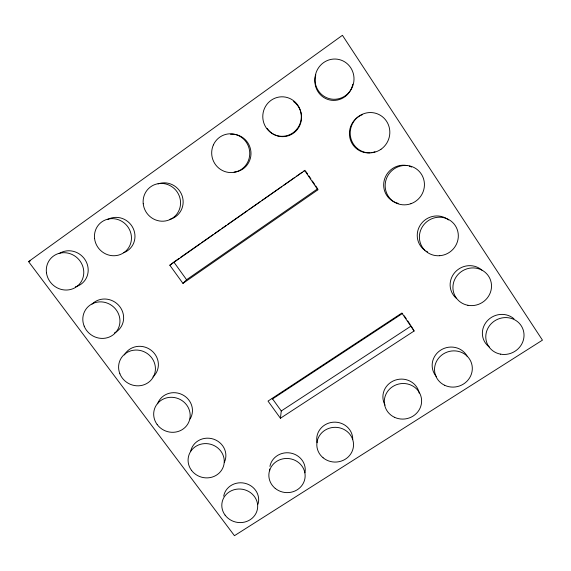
<?xml version="1.0" encoding="UTF-8"?>
<svg xmlns="http://www.w3.org/2000/svg" width="571" height="571" viewBox="0 0 571 571"><rect width="100%" height="100%" fill="white"/><g stroke="black" fill="none" stroke-linecap="round" stroke-linejoin="round"><path stroke-width="0.86" d="M281.267 410.97L411.184 325.998L414.103 331.002L280.418 418.257L281.267 410.97L272.224 398.437M182.948 283.387L186.581 279.726L317.662 188.78L317.861 189.822L182.948 283.387L169.823 265.222L305.064 170.301L303.608 171.321M169.823 265.222L173.17 262.589M28.55 261.604L342.429 35.309L542.45 340.145L234.453 535.691L28.55 261.604L30.213 260.968M178.944 258.492L173.841 262.06L186.581 279.726M180.4 257.478L200.086 243.71M201.542 242.689L213.204 234.531M214.667 233.518L220.499 229.435M221.955 228.414L226.33 225.359M227.786 224.339L247.471 210.578M248.927 209.557L260.597 201.399M262.053 200.378L281.739 186.617M283.195 185.596L294.857 177.438M296.32 176.418L302.152 172.342M272.367 399.036L402.733 313.301M280.418 418.257L268.02 401.092L401.863 313.044L414.103 331.002M306.035 171.721L307.491 173.855M308.94 175.989L310.881 178.83M312.33 180.964L314.757 184.519M315.72 185.939L317.176 188.073M404.239 315.813L406.224 318.718M407.715 320.902L410.192 324.542M304.885 170.793L317.861 189.822M223.689 496.185A17.651 16.466 10.9 0 1 244.909 483.28A17.651 16.466 10.9 0 1 258.006 504.214M190.75 451.019A17.829 16.78 15.5 0 1 213.661 439.178A17.829 16.78 15.5 0 1 224.296 462.467M157.567 403.818A18.036 17.073 21.4 0 1 181.899 394.468A18.036 17.073 21.4 0 1 190.064 419.021M124.378 354.955A18.265 17.351 28.6 0 1 151.194 350.308A18.265 17.351 28.6 0 1 152.878 377.01M92.002 304.172A18.543 17.608 36.2 0 1 119.682 306.491A18.543 17.608 36.2 0 1 114.4 332.972M59.177 253.581A18.857 17.837 43.4 0 1 86.271 261.846A18.857 17.837 43.4 0 1 75.372 286.835M107.848 219.378A18.565 17.772 47.1 0 1 133.171 228.357A18.565 17.772 47.1 0 1 123.607 252.725M158.067 183.919A18.736 18.144 53.7 0 1 182.163 195.896A18.736 18.144 53.7 0 1 169.951 219.3M230.527 134.271A19.036 18.615 72.5 0 1 250.905 151.622A19.036 18.615 72.5 0 1 234.096 172.135M293.558 101.524A19.35 18.886 -89.6 0 1 295.964 131.037A19.35 18.886 -89.6 0 1 267.178 128.425M352.764 84.237A19.742 19.093 -78 0 1 329.174 99.839A19.742 19.093 -78 0 1 315.827 74.83M374.99 151.743A19.842 19.328 -65.6 0 1 371.714 152.614M370.037 152.835A19.842 19.328 -65.6 0 1 349.773 137.368A19.842 19.328 -65.6 0 1 362.556 114.578M398.18 203.362A19.528 19.036 -49.4 0 1 384.162 180.65A19.528 19.036 -49.4 0 1 406.845 165.511M409.279 166.125A19.528 19.036 -49.4 0 1 411.605 167.06M427.615 251.925A19.3 18.679 -36.7 0 1 426.173 251.161M424.803 250.269A19.3 18.679 -36.7 0 1 421.384 223.546A19.3 18.679 -36.7 0 1 448.542 219.963M456.265 298.24A19.107 18.301 -29.2 0 1 455.13 272.131A19.107 18.301 -29.2 0 1 481.895 270.126M489.583 347.211A18.936 17.922 -24.8 0 1 486.877 321.295A18.936 17.922 -24.8 0 1 513.964 318.775M436.537 376.724A18.615 17.708 -17.7 0 1 440.355 350.358A18.615 17.708 -17.7 0 1 467.121 356.197M385.104 405.153A18.329 17.458 -9.6 0 1 395.096 380.193A18.329 17.458 -9.6 0 1 419.2 393.105M317.091 442.711A18.015 17.08 0.6 0 1 333.029 422.219A18.015 17.08 0.6 0 1 352.728 439.57M269.705 470.782A17.822 16.78 6.5 0 1 269.64 469.027M269.912 466.407A17.822 16.78 6.5 0 1 290.618 453.06A17.822 16.78 6.5 0 1 304.957 472.824M225.074 515.113A17.986 16.752 10.9 0 0 256.029 513.258A17.986 16.752 10.9 0 0 238.128 489.04A17.986 16.752 10.9 0 0 225.074 515.113M191.456 470.276A18.172 17.073 15.4 0 0 222.647 468.327A18.172 17.073 15.4 0 0 204.397 443.631A18.172 17.073 15.4 0 0 191.456 470.276M275.215 488.383A18.165 17.073 6.5 0 0 304.843 478.891A18.165 17.073 6.5 0 0 280.939 459.362A18.165 17.073 6.5 0 0 275.215 488.383M157.175 424.567A18.379 17.38 21.3 0 0 188.608 422.511A18.379 17.38 21.3 0 0 170.001 397.323A18.379 17.38 21.3 0 0 157.175 424.567M119.881 373.769A18.622 17.665 28.5 0 0 151.429 379.672A18.622 17.665 28.5 0 0 139.709 350.373A18.622 17.665 28.5 0 0 119.881 373.769M84.165 326.134A18.907 17.929 36.1 0 0 116.027 332.094A18.907 17.929 36.1 0 0 103.958 302.187A18.907 17.929 36.1 0 0 84.165 326.134M46.458 272.767A19.236 18.172 43.2 0 0 76.471 286.792A19.236 18.172 43.2 0 0 72.196 254.538A19.236 18.172 43.2 0 0 46.458 272.767M94.579 238.614A18.936 18.115 46.9 0 0 124.071 252.51A18.936 18.115 46.9 0 0 120.21 220.456A18.936 18.115 46.9 0 0 94.579 238.614M143.228 203.783A19.121 18.5 53.4 0 0 172.913 217.901A19.121 18.5 53.4 0 0 169.38 185.261A19.121 18.5 53.4 0 0 143.228 203.783M213.404 144.891A19.428 18.993 72.1 0 0 232.525 172.506A19.428 18.993 72.1 0 0 246.229 142.143A19.428 18.993 72.1 0 0 213.404 144.891M296.784 129.296A19.757 19.271 -89.8 0 0 285.464 97.113A19.757 19.271 -89.8 0 0 263.923 123.265A19.757 19.271 -89.8 0 0 296.784 129.296M345.419 95.685A20.163 19.493 -78 0 0 343.021 60.933A20.163 19.493 -78 0 0 315.014 80.861A20.163 19.493 -78 0 0 345.419 95.685M380.978 149.281A20.256 19.728 -65.5 0 0 378.83 114.471A20.256 19.728 -65.5 0 0 350.23 134.371A20.256 19.728 -65.5 0 0 380.978 149.281M410.892 203.719A19.935 19.421 -49.1 0 0 417.922 170.137A19.935 19.421 -49.1 0 0 385.582 181.564A19.935 19.421 -49.1 0 0 410.892 203.719M439.727 255.708A19.692 19.05 -36.4 0 0 455.265 225.595A19.692 19.05 -36.4 0 0 421.576 228.143A19.692 19.05 -36.4 0 0 439.727 255.708M467.906 305.292A19.493 18.657 -29 0 0 490.667 280.561A19.493 18.657 -29 0 0 458.085 274.451A19.493 18.657 -29 0 0 467.906 305.292M500.489 354.141A19.314 18.265 -24.7 0 0 523.229 329.988A19.314 18.265 -24.7 0 0 490.981 323.95A19.314 18.265 -24.7 0 0 500.489 354.141M444.645 385.275A18.979 18.036 -17.5 0 0 472.303 367.724A18.979 18.036 -17.5 0 0 443.317 353.963A18.979 18.036 -17.5 0 0 444.645 385.275M394.482 417.287A18.693 17.78 -9.5 0 0 421.598 400.078A18.693 17.78 -9.5 0 0 392.798 386.524A18.693 17.78 -9.5 0 0 394.482 417.287M323.1 457.778A18.365 17.38 0.7 0 0 353.192 448.078A18.365 17.38 0.7 0 0 329.231 428.243A18.365 17.38 0.7 0 0 323.1 457.778"/></g></svg>
